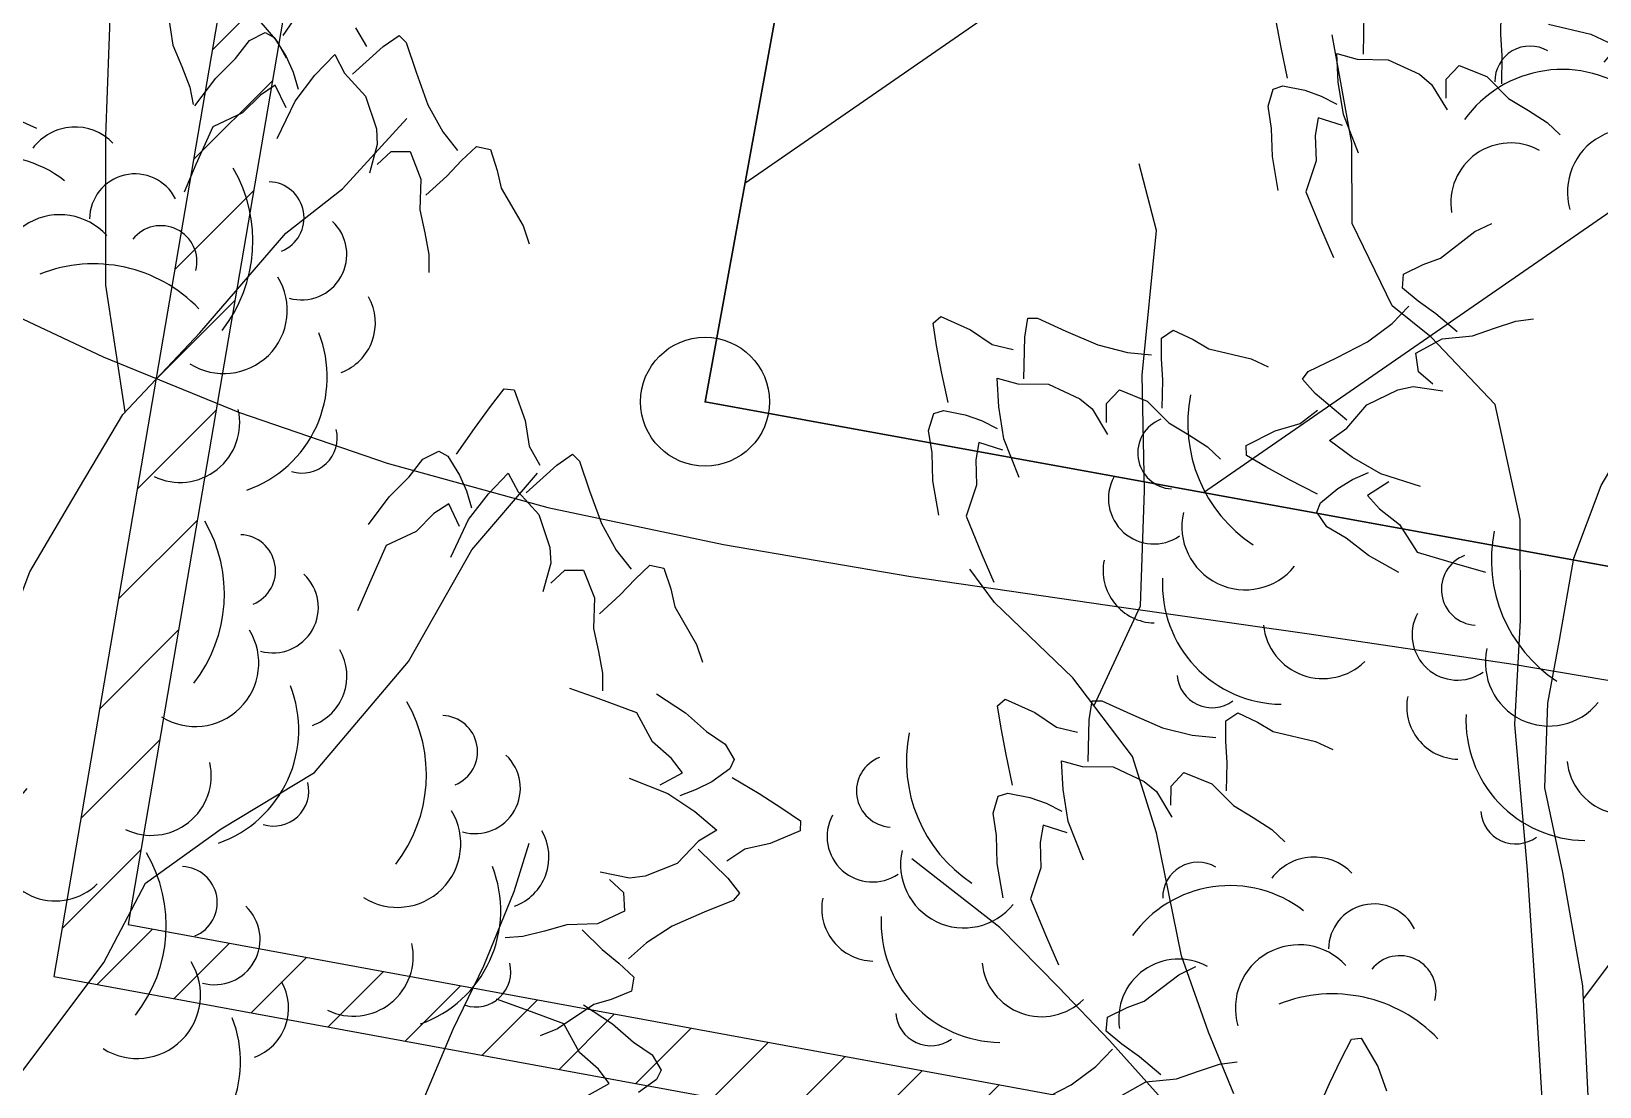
# Model space of a CAD drawing. Header units: millimetres. Extents: x 524954 to 526204, y 9523489 to 9524010.
# Drawn here: x 525939.06 to 525945.15, y 9523760.63 to 9523764.73 of the extents above; entities that cross this region are included whole.
import ezdxf

# ---------------------------------------------------------------- set-up
doc = ezdxf.new("R2010")
doc.units = ezdxf.units.MM
doc.header["$PDMODE"] = 32
doc.header["$PDSIZE"] = 0.5
doc.linetypes.add('ACAD_ISO12W100', pattern=[21, 12, -3, 0, -3, 0, -3])
for name, color, linetype in [('Arbre', 34, 'ACAD_ISO12W100'), ('Bati', 6, 'Continuous'), ('Bati_H', 1, 'Continuous'), ('Cloture', 7, 'Continuous'), ('CN_02_00', 4, 'Continuous'), ('Murs', 1, 'Continuous'), ('TopoAlt', 3, 'Continuous'), ('TOPOJIS', 7, 'Continuous')]:
    doc.layers.add(name, color=color, linetype=linetype)
doc.styles.add('Simplex 1.0', font='Simplex.shx', dxfattribs={"width": 0.99, "height": 1})

# ---------------------------------------------------------------- blocks, each defined once
blk = doc.blocks.new('TCPOINT M')
at = {"color": 0}
blk.add_point((0, 0), dxfattribs=at)
at = {"layer": 'TopoAlt', "style": 'Simplex 1.0', "width": 0.99}
blk.add_attdef('ALT', (0.15, 0.15), '', height=1, dxfattribs=at)
blk = doc.blocks.new('v088')
at = {"linetype": 'Continuous'}
for p, q in [((0.2697, 11.1929), (0.2897, 11.7219)), ((1.1882, 10.9882), (1.4374, 11.2608)), ((-0.9914, 10.8307), (-1.0686, 11.252)), ((0.2693, 10.6145), (0.2697, 11.1929)), ((0.9679, 10.8157), (1.1882, 10.9882)), ((-0.9911, 10.5198), (-0.9914, 10.8307)), ((0.6339, 10.4293), (0.9679, 10.8157)), ((-1.7492, 10.4915), (-1.8168, 10.7513)), ((0.3448, 10.1217), (0.2693, 10.6145)), ((-1.8059, 9.9306), (-1.7492, 10.4915)), ((-0.8352, 10.1996), (-0.9911, 10.5198)), ((0.3358, 10.1122), (0.6339, 10.4293)), ((-0.6834, 10.0784), (-0.8352, 10.1996)), ((0.1676, 9.8288), (0.3358, 10.1122)), ((-0.4354, 9.8162), (-0.6834, 10.0784)), ((-1.7966, 9.483), (-1.8059, 9.9306)), ((1.6901, 9.587), (1.945, 9.8846)), ((-0.339, 9.3704), (-0.4354, 9.8162)), ((-0.0246, 9.5014), (0.1676, 9.8288)), ((1.4442, 9.1527), (1.6901, 9.587)), ((-0.1306, 9.2193), (-0.0246, 9.5014)), ((-1.8121, 9.0349), (-1.7966, 9.483)), ((-0.337, 8.9787), (-0.339, 9.3704)), ((-0.1861, 8.901), (-0.1306, 9.2193)), ((-2.3783, 9.048), (-2.4742, 9.1766)), ((1.08, 8.7222), (1.4442, 9.1527)), ((-2.0737, 8.7558), (-2.3783, 9.048)), ((-1.992, 8.6473), (-1.8121, 9.0349)), ((-0.3597, 8.574), (-0.337, 8.9787)), ((-0.2308, 8.6575), (-0.1861, 8.901)), ((-1.8434, 8.4497), (-2.0737, 8.7558)), ((0.7177, 8.5032), (1.08, 8.7222)), ((-0.2426, 8.3277), (-0.2308, 8.6575)), ((-0.3105, 8.0091), (-0.3597, 8.574)), ((0.4236, 8.2918), (0.7177, 8.5032)), ((-1.7501, 8.1531), (-1.8434, 8.4497)), ((1.8546, 8.2596), (1.9129, 8.4473)), ((-0.1735, 7.9995), (-0.2426, 8.3277)), ((0.2621, 7.9837), (0.4236, 8.2918)), ((1.7363, 7.971), (1.8546, 8.2596)), ((-1.6531, 7.6763), (-1.7501, 8.1531)), ((-2.3581, 7.786), (-2.6995, 8.0525)), ((-0.2742, 7.4626), (-0.3105, 8.0091)), ((-0.0959, 7.5596), (-0.1735, 7.9995)), ((-0.0934, 7.5087), (0.2621, 7.9837)), ((1.617, 7.726), (1.7363, 7.971)), ((-2.1294, 7.5544), (-2.3581, 7.786)), ((-1.5474, 7.38), (-1.6531, 7.6763)), ((1.4808, 7.3998), (1.617, 7.726)), ((-1.9323, 7.3471), (-2.1294, 7.5544)), ((-0.0745, 7.1309), (-0.0959, 7.5596)), ((-0.2365, 6.8477), (-0.2742, 7.4626)), ((-1.4491, 7.1395), (-1.5474, 7.38)), ((-1.6648, 7.048), (-1.9323, 7.3471))]:
    blk.add_line(p, q, dxfattribs=at)
at = {"color": 3, "linetype": 'Continuous'}
for p, q in [((0.824, 11.6885), (0.9344, 11.5607)), ((0.9578, 11.583), (1.027, 11.683)), ((0.5114, 11.6644), (0.5299, 11.5465)), ((0.7732, 11.4945), (0.827, 11.5637)), ((0.827, 11.5637), (0.8886, 11.5945)), ((0.8886, 11.5945), (0.9232, 11.5753)), ((0.9232, 11.5753), (0.9693, 11.5022)), ((1.2386, 11.6137), (1.2809, 11.5407)), ((1.3463, 11.5407), (1.4079, 11.583)), ((1.4079, 11.583), (1.4348, 11.556)), ((0.5299, 11.5465), (0.5653, 11.4632)), ((0.9344, 11.5607), (0.97, 11.497)), ((0.9693, 11.5022), (0.9963, 11.4406)), ((1.0809, 11.4291), (1.1578, 11.5099)), ((1.1578, 11.5099), (1.1963, 11.4368)), ((1.2271, 11.433), (1.3463, 11.5407)), ((1.4348, 11.556), (1.4733, 11.4406)), ((0.5653, 11.4632), (0.5962, 11.3829)), ((0.6962, 11.4176), (0.7732, 11.4945)), ((0.9963, 11.4406), (1.0155, 11.3753)), ((1.4733, 11.4406), (1.5194, 11.3137)), ((0.5962, 11.3829), (0.6091, 11.3149)), ((0.6155, 11.3099), (0.6962, 11.4176)), ((0.927, 11.3906), (0.8693, 11.3522)), ((0.9693, 11.3022), (0.927, 11.3906)), ((1.004, 11.3291), (1.0809, 11.4291)), ((1.1963, 11.4368), (1.2771, 11.3483)), ((-0.9469, 11.1764), (-0.9434, 11.3371)), ((-0.4131, 11.2545), (-0.4126, 11.3334)), ((0.8693, 11.3522), (0.8001, 11.2829)), ((0.9347, 11.1829), (1.004, 11.3291)), ((1.2771, 11.3483), (1.3194, 11.2214)), ((-1.266, 11.2026), (-1.2853, 11.3054)), ((-0.2291, 11.2925), (-0.0648, 11.2537)), ((0.8001, 11.2829), (0.6847, 11.2291)), ((1.5194, 11.3137), (1.5771, 11.2099)), ((-1.2408, 11.0836), (-1.266, 11.2026)), ((-0.4079, 11.1703), (-0.4131, 11.2545)), ((-0.0648, 11.2537), (0.0014, 11.223)), ((0.6847, 11.2291), (0.6193, 11.0829)), ((1.3194, 11.2214), (1.3232, 11.1598)), ((1.5771, 11.2099), (1.6348, 11.1368)), ((-1.0503, 11.1789), (-0.9708, 11.1567)), ((-1.0444, 11.0675), (-1.0503, 11.1789)), ((-0.9708, 11.1567), (-0.851, 11.1547)), ((-0.851, 11.1547), (-0.7296, 11.0984)), ((-0.4102, 11.0614), (-0.4079, 11.1703)), ((1.3232, 11.1598), (1.2925, 11.0483)), ((1.6502, 11.0983), (1.7079, 11.1522)), ((1.7079, 11.1522), (1.7617, 11.1406)), ((1.7617, 11.1406), (1.7887, 11.0598)), ((-0.7296, 11.0984), (-0.6822, 11.0589)), ((-0.6263, 11.0061), (-0.6257, 11.0796)), ((-0.6257, 11.0796), (-0.5755, 11.1328)), ((-0.5755, 11.1328), (-0.4682, 11.0896)), ((-0.4682, 11.0896), (-0.3841, 11.005)), ((0.6193, 11.0829), (0.5731, 10.9752)), ((1.3232, 11.0829), (1.3771, 11.1329)), ((1.3771, 11.1329), (1.4502, 11.1329)), ((1.4502, 11.1329), (1.4925, 11.0252)), ((1.5925, 11.0368), (1.6502, 11.0983)), ((-1.3166, 10.9752), (-1.2967, 11.0411)), ((-1.2967, 11.0411), (-1.2589, 11.0531)), ((-1.2589, 11.0531), (-1.1741, 11.0365)), ((-1.1741, 11.0365), (-1.1109, 11.0139)), ((-1.1109, 11.0139), (-1.0501, 10.983)), ((-1.0245, 10.9429), (-1.0444, 11.0675)), ((-0.6822, 11.0589), (-0.6222, 10.96)), ((1.4925, 11.0252), (1.4886, 10.906)), ((1.5117, 10.9637), (1.5925, 11.0368)), ((1.7887, 11.0598), (1.8041, 10.9906)), ((-1.3032, 10.8885), (-1.3166, 10.9752)), ((-0.3841, 11.005), (-0.3065, 10.9583)), ((-0.3065, 10.9583), (-0.2344, 10.9114)), ((1.8041, 10.9906), (1.8887, 10.8444)), ((-1.122, 10.9292), (-1.1336, 10.8608)), ((-1.0286, 10.8992), (-1.122, 10.9292)), ((-0.9657, 10.7922), (-1.0245, 10.9429)), ((-0.2344, 10.9114), (-0.1841, 10.8638)), ((1.4886, 10.906), (1.5079, 10.8175)), ((-1.3, 10.7798), (-1.3032, 10.8885)), ((-1.1336, 10.8608), (-1.1308, 10.7629)), ((1.8887, 10.8444), (1.9118, 10.7752)), ((-1.2771, 10.6471), (-1.3, 10.7798)), ((1.5079, 10.8175), (1.5233, 10.7329)), ((-1.1308, 10.7629), (-1.1708, 10.642)), ((1.5233, 10.7329), (1.5233, 10.6636)), ((-1.1708, 10.642), (-1.1094, 10.4942)), ((-1.1094, 10.4942), (-1.0628, 10.3867)), ((-0.648, 10.3846), (-0.514, 10.4875)), ((-0.514, 10.4875), (-0.4484, 10.5194)), ((-0.7912, 10.3231), (-0.7146, 10.3603)), ((-0.7146, 10.3603), (-0.648, 10.3846)), ((-0.7957, 10.2682), (-0.7912, 10.3231)), ((-0.7348, 10.218), (-0.7957, 10.2682)), ((-0.8359, 10.1311), (-0.7709, 10.1978)), ((-0.6662, 10.1688), (-0.7348, 10.218)), ((-0.5833, 10.0982), (-0.6662, 10.1688)), ((1.7617, 10.1424), (1.8156, 10.2117)), ((1.8156, 10.2117), (1.8541, 10.2078)), ((1.8541, 10.2078), (1.8964, 10.0886)), ((-2.6162, 10.1323), (-2.587, 10.1577)), ((-2.6028, 10.0456), (-2.6162, 10.1323)), ((-2.587, 10.1577), (-2.4712, 10.1066)), ((-2.4712, 10.1066), (-2.3879, 10.0492)), ((-2.2608, 10.0773), (-2.2494, 10.1511)), ((-2.2494, 10.1511), (-2.2113, 10.1522)), ((-2.2113, 10.1522), (-2.101, 10.101)), ((-2.101, 10.101), (-1.977, 10.0475)), ((-1.7301, 10.0737), (-1.6848, 10.1049)), ((-1.6848, 10.1049), (-1.6075, 10.069)), ((-0.9313, 10.0604), (-0.8359, 10.1311)), ((-0.5231, 10.0829), (-0.4378, 10.1134)), ((-0.4378, 10.1134), (-0.3559, 10.1397)), ((-0.3559, 10.1397), (-0.2873, 10.1487)), ((1.7002, 10.0578), (1.7617, 10.1424)), ((-2.5835, 9.9428), (-2.6028, 10.0456)), ((-2.3879, 10.0492), (-2.3057, 10.0298)), ((-2.2643, 9.9167), (-2.2608, 10.0773)), ((-1.977, 10.0475), (-1.8618, 10.0181)), ((-1.7305, 9.9947), (-1.7301, 10.0737)), ((-1.6075, 10.069), (-1.5466, 10.0327)), ((-1.0512, 9.9981), (-0.9313, 10.0604)), ((-0.7431, 10.0152), (-0.6418, 10.0712)), ((-0.6418, 10.0712), (-0.5231, 10.0829)), ((1.631, 9.9578), (1.7002, 10.0578)), ((1.8964, 10.0886), (1.9118, 9.9886)), ((-1.8618, 10.0181), (-1.7691, 10.0099)), ((-1.7254, 9.9105), (-1.7305, 9.9947)), ((-1.5466, 10.0327), (-1.3822, 9.9939)), ((-1.3822, 9.9939), (-1.316, 9.9632)), ((-1.1606, 9.945), (-1.0512, 9.9981)), ((-0.7336, 9.9427), (-0.7431, 10.0152)), ((1.9118, 9.9886), (1.9541, 9.9155)), ((-2.5582, 9.8238), (-2.5835, 9.9428)), ((-2.3678, 9.9191), (-2.2883, 9.8969)), ((-2.3619, 9.8077), (-2.3678, 9.9191)), ((-1.1838, 9.9148), (-1.1606, 9.945)), ((-0.677, 9.8958), (-0.7336, 9.9427)), ((1.4463, 9.8693), (1.5002, 9.9386)), ((1.5002, 9.9386), (1.5617, 9.9693)), ((1.5617, 9.9693), (1.5963, 9.9501)), ((1.5963, 9.9501), (1.6425, 9.877)), ((2.0195, 9.9155), (2.081, 9.9578)), ((2.081, 9.9578), (2.1079, 9.9309)), ((2.1079, 9.9309), (2.1464, 9.8155)), ((-2.2883, 9.8969), (-2.1685, 9.895)), ((-2.1685, 9.895), (-2.0471, 9.8386)), ((-1.9432, 9.8199), (-1.893, 9.873)), ((-1.893, 9.873), (-1.7856, 9.8299)), ((-1.7277, 9.8016), (-1.7254, 9.9105)), ((-1.1339, 9.8592), (-1.1838, 9.9148)), ((-1.0116, 9.755), (-1.1339, 9.8592)), ((-0.9342, 9.8156), (-0.8138, 9.874)), ((-0.8138, 9.874), (-0.7533, 9.8858)), ((-0.7533, 9.8858), (-0.6387, 9.8698)), ((1.3694, 9.7924), (1.4463, 9.8693)), ((1.6425, 9.877), (1.6694, 9.8155)), ((1.7541, 9.8039), (1.831, 9.8847)), ((1.831, 9.8847), (1.8695, 9.8116)), ((1.9002, 9.8078), (2.0195, 9.9155)), ((-2.3419, 9.6831), (-2.3619, 9.8077)), ((-2.0471, 9.8386), (-1.9997, 9.7992)), ((-1.9997, 9.7992), (-1.9397, 9.7002)), ((-1.9438, 9.7464), (-1.9432, 9.8199)), ((-1.7856, 9.8299), (-1.7015, 9.7452)), ((-1.0114, 9.724), (-0.9342, 9.8156)), ((1.6694, 9.8155), (1.6887, 9.7501)), ((1.6771, 9.7039), (1.7541, 9.8039)), ((1.8695, 9.8116), (1.9502, 9.7232)), ((2.1464, 9.8155), (2.1926, 9.6885)), ((-2.634, 9.7155), (-2.6142, 9.7814)), ((-2.6142, 9.7814), (-2.5764, 9.7933)), ((-2.5764, 9.7933), (-2.4916, 9.7768)), ((-2.4916, 9.7768), (-2.4283, 9.7541)), ((-2.4283, 9.7541), (-2.3676, 9.7232)), ((-1.7015, 9.7452), (-1.624, 9.6985)), ((-1.2895, 9.7147), (-1.1923, 9.7429)), ((-1.1923, 9.7429), (-1.1254, 9.7944)), ((1.2886, 9.6847), (1.3694, 9.7924)), ((1.6002, 9.7655), (1.5425, 9.727)), ((1.6425, 9.677), (1.6002, 9.7655)), ((-2.6206, 9.6288), (-2.634, 9.7155)), ((-2.2831, 9.5325), (-2.3419, 9.6831)), ((-1.624, 9.6985), (-1.5519, 9.6516)), ((-1.4022, 9.6572), (-1.2895, 9.7147)), ((-1.0789, 9.6763), (-1.0114, 9.724)), ((-0.9888, 9.6106), (-1.0789, 9.6763)), ((1.5425, 9.727), (1.4733, 9.6578)), ((1.6079, 9.5578), (1.6771, 9.7039)), ((1.9502, 9.7232), (1.9925, 9.5962)), ((2.1926, 9.6885), (2.2503, 9.5847)), ((-2.6175, 9.52), (-2.6206, 9.6288)), ((-2.4395, 9.6694), (-2.4511, 9.6011)), ((-2.3461, 9.6395), (-2.4395, 9.6694)), ((-1.5519, 9.6516), (-1.5015, 9.6041)), ((-1.401, 9.6186), (-1.4022, 9.6572)), ((-1.3254, 9.5742), (-1.401, 9.6186)), ((1.4733, 9.6578), (1.3579, 9.6039)), ((-2.4511, 9.6011), (-2.4483, 9.5032)), ((-1.2335, 9.5242), (-1.3254, 9.5742)), ((-0.8796, 9.5473), (-0.9888, 9.6106)), ((1.3579, 9.6039), (1.2925, 9.4577)), ((1.9925, 9.5962), (1.9964, 9.5347)), ((2.2503, 9.5847), (2.308, 9.5116)), ((-2.5946, 9.3874), (-2.6175, 9.52)), ((-2.4483, 9.5032), (-2.4883, 9.3823)), ((-1.1253, 9.4685), (-1.2335, 9.5242)), ((-1.0467, 9.4905), (-0.9892, 9.5252)), ((-0.9892, 9.5252), (-0.9269, 9.5527)), ((-0.8484, 9.5165), (-0.9306, 9.463)), ((-0.7257, 9.4976), (-0.8796, 9.5473)), ((1.9964, 9.5347), (1.9656, 9.4231)), ((1.9964, 9.4577), (2.0502, 9.5077)), ((2.0502, 9.5077), (2.1233, 9.5077)), ((2.1233, 9.5077), (2.1656, 9.4)), ((2.3233, 9.4731), (2.381, 9.527)), ((2.381, 9.527), (2.4349, 9.5154)), ((2.4349, 9.5154), (2.4618, 9.4347)), ((-1.1278, 9.3984), (-1.1132, 9.4352)), ((-1.1132, 9.4352), (-1.0467, 9.4905)), ((-0.9306, 9.463), (-0.885, 9.4108)), ((1.2925, 9.4577), (1.2463, 9.35)), ((2.2657, 9.4116), (2.3233, 9.4731)), ((2.4618, 9.4347), (2.4772, 9.3654)), ((-2.4883, 9.3823), (-2.4269, 9.2344)), ((-1.0892, 9.3413), (-1.1278, 9.3984)), ((-0.885, 9.4108), (-0.8073, 9.3511)), ((2.1656, 9.4), (2.1618, 9.2808)), ((2.1849, 9.3385), (2.2657, 9.4116)), ((-1.0136, 9.2969), (-1.0892, 9.3413)), ((-0.8073, 9.3511), (-0.7389, 9.2437)), ((2.4772, 9.3654), (2.5618, 9.2193)), ((-0.9273, 9.2307), (-1.0136, 9.2969)), ((2.1618, 9.2808), (2.181, 9.1923)), ((-2.4269, 9.2344), (-2.3802, 9.1269)), ((-0.81, 9.1646), (-0.9273, 9.2307)), ((-0.7389, 9.2437), (-0.5855, 9.1979)), ((-0.5855, 9.1979), (-0.4727, 9.1661)), ((2.181, 9.1923), (2.1964, 9.1077)), ((2.5618, 9.2193), (2.5849, 9.15)), ((2.1964, 9.1077), (2.1964, 9.0385)), ((2.1801, 9.009), (2.0697, 9.0483)), ((2.3301, 8.953), (2.1801, 9.009)), ((2.4064, 9.0272), (2.519, 8.9533)), ((2.3912, 8.8412), (2.3301, 8.953)), ((2.519, 8.9533), (2.6006, 8.8814)), ((2.4646, 8.7765), (2.3912, 8.8412)), ((2.6006, 8.8814), (2.6731, 8.832)), ((2.6731, 8.832), (2.7077, 8.7725)), ((2.5067, 8.7213), (2.4646, 8.7765)), ((2.7077, 8.7725), (2.6907, 8.7368)), ((2.421, 8.6735), (2.5067, 8.7213)), ((2.6907, 8.7368), (2.6207, 8.6861)), ((2.7005, 8.7027), (2.8047, 8.6399)), ((-2.3661, 8.6466), (-2.3369, 8.6719)), ((-2.3527, 8.5599), (-2.3661, 8.6466)), ((-2.3369, 8.6719), (-2.2212, 8.6209)), ((-2.0108, 8.5916), (-1.9993, 8.6654)), ((-1.9993, 8.6654), (-1.9613, 8.6665)), ((-1.9613, 8.6665), (-1.8509, 8.6153)), ((2.2998, 8.7005), (2.4501, 8.6406)), ((2.4501, 8.6406), (2.5548, 8.5702)), ((2.5609, 8.6554), (2.4969, 8.632)), ((2.6207, 8.6861), (2.5609, 8.6554)), ((-2.2212, 8.6209), (-2.1379, 8.5634)), ((-2.0143, 8.4309), (-2.0108, 8.5916)), ((-1.8509, 8.6153), (-1.7269, 8.5617)), ((-1.4805, 8.509), (-1.4801, 8.5879)), ((-1.4801, 8.5879), (-1.4347, 8.6192)), ((-1.4347, 8.6192), (-1.3575, 8.5833)), ((-1.3575, 8.5833), (-1.2966, 8.547)), ((2.8047, 8.6399), (2.8931, 8.5838)), ((2.8931, 8.5838), (2.9656, 8.5345)), ((-2.3334, 8.4571), (-2.3527, 8.5599)), ((-2.1379, 8.5634), (-2.0557, 8.544)), ((-1.7269, 8.5617), (-1.6118, 8.5324)), ((-1.6118, 8.5324), (-1.519, 8.5242)), ((-1.2966, 8.547), (-1.1322, 8.5082)), ((2.5548, 8.5702), (2.6402, 8.4985)), ((2.9656, 8.5345), (2.9641, 8.4958)), ((-1.4754, 8.4248), (-1.4805, 8.509)), ((-1.1322, 8.5082), (-1.066, 8.4775)), ((2.6402, 8.4985), (2.5697, 8.4555)), ((2.9641, 8.4958), (2.8478, 8.4461)), ((-2.3082, 8.3381), (-2.3334, 8.4571)), ((-2.1178, 8.4334), (-2.0382, 8.4112)), ((-2.1118, 8.322), (-2.1178, 8.4334)), ((-2.0382, 8.4112), (-1.9184, 8.4092)), ((-1.9184, 8.4092), (-1.7971, 8.3529)), ((-1.4776, 8.3159), (-1.4754, 8.4248)), ((2.5697, 8.4555), (2.4865, 8.3693)), ((2.5678, 8.4245), (2.6828, 8.3123)), ((2.749, 8.4244), (2.6787, 8.3776)), ((2.8478, 8.4461), (2.749, 8.4244)), ((-1.7971, 8.3529), (-1.7497, 8.3134)), ((-1.6931, 8.3341), (-1.643, 8.3873)), ((-1.643, 8.3873), (-1.5356, 8.3441)), ((-1.5356, 8.3441), (-1.4515, 8.2595)), ((2.4865, 8.3693), (2.3625, 8.3191)), ((-2.384, 8.2298), (-2.3641, 8.2956)), ((-2.3641, 8.2956), (-2.3264, 8.3076)), ((-2.3264, 8.3076), (-2.2415, 8.291)), ((-2.2415, 8.291), (-2.1783, 8.2684)), ((-2.0919, 8.1974), (-2.1118, 8.322)), ((-1.7497, 8.3134), (-1.6897, 8.2145)), ((-1.6937, 8.2606), (-1.6931, 8.3341)), ((2.3013, 8.3113), (2.188, 8.335)), ((2.2245, 8.3065), (2.2778, 8.2559)), ((2.3625, 8.3191), (2.3013, 8.3113)), ((2.6828, 8.3123), (2.7289, 8.2536)), ((-2.3706, 8.1431), (-2.384, 8.2298)), ((-2.1783, 8.2684), (-2.1175, 8.2375)), ((-1.4515, 8.2595), (-1.374, 8.2128)), ((2.2778, 8.2559), (2.2824, 8.183)), ((2.7037, 8.225), (2.591, 8.1793)), ((2.7289, 8.2536), (2.7037, 8.225)), ((-2.1895, 8.1837), (-2.2011, 8.1153)), ((-2.0961, 8.1537), (-2.1895, 8.1837)), ((-2.0331, 8.0467), (-2.0919, 8.1974)), ((-1.374, 8.2128), (-1.3019, 8.1659)), ((-1.3019, 8.1659), (-1.2515, 8.1184)), ((2.2824, 8.183), (2.1776, 8.1339)), ((2.591, 8.1793), (2.4672, 8.1253)), ((-2.3674, 8.0343), (-2.3706, 8.1431)), ((-2.2011, 8.1153), (-2.1982, 8.0174)), ((1.9713, 8.1055), (1.8878, 8.0848)), ((2.0584, 8.1303), (1.9713, 8.1055)), ((2.1776, 8.1339), (2.0584, 8.1303)), ((2.1174, 8.1109), (2.1954, 8.0349)), ((2.4672, 8.1253), (2.3672, 8.0611)), ((-2.3445, 7.9016), (-2.3674, 8.0343)), ((1.8878, 8.0848), (1.8187, 8.0804)), ((2.1954, 8.0349), (2.2605, 7.9811)), ((2.3672, 8.0611), (2.2979, 7.9989)), ((-2.1982, 8.0174), (-2.2383, 7.8966)), ((2.2605, 7.9811), (2.3179, 7.927)), ((2.3179, 7.927), (2.3098, 7.8725)), ((-2.2383, 7.8966), (-2.1768, 7.7487)), ((2.3098, 7.8725), (2.2308, 7.8405)), ((1.8965, 7.8022), (1.7861, 7.8414)), ((2.0465, 7.7461), (1.8965, 7.8022)), ((2.1627, 7.8208), (2.0222, 7.7271)), ((2.1227, 7.8203), (2.2353, 7.7465)), ((2.2308, 7.8405), (2.1627, 7.8208)), ((-2.1768, 7.7487), (-2.1302, 7.6412)), ((2.1075, 7.6343), (2.0465, 7.7461)), ((2.2353, 7.7465), (2.3169, 7.6746)), ((2.0222, 7.7271), (1.9545, 7.6997)), ((2.3169, 7.6746), (2.3894, 7.6252)), ((-1.6632, 7.6026), (-1.5976, 7.6345)), ((2.1809, 7.5696), (2.1075, 7.6343)), ((2.3894, 7.6252), (2.424, 7.5657)), ((-1.7972, 7.4997), (-1.6632, 7.6026)), ((2.223, 7.5144), (2.1809, 7.5696)), ((2.424, 7.5657), (2.407, 7.5299)), ((-1.8638, 7.4754), (-1.7972, 7.4997)), ((2.1373, 7.4666), (2.223, 7.5144)), ((2.407, 7.5299), (2.337, 7.4793)), ((-1.9448, 7.3833), (-1.9404, 7.4382)), ((-1.9404, 7.4382), (-1.8638, 7.4754)), ((-1.8839, 7.3331), (-1.9448, 7.3833)), ((-1.985, 7.2461), (-1.9201, 7.3129)), ((-1.8154, 7.2839), (-1.8839, 7.3331)), ((-1.0336, 7.2746), (-0.9936, 7.3527)), ((-0.9936, 7.3527), (-0.9551, 7.3561)), ((-0.9551, 7.3561), (-0.8913, 7.2468)), ((-2.0805, 7.1754), (-1.985, 7.2461)), ((-1.7325, 7.2133), (-1.8154, 7.2839)), ((-1.587, 7.2285), (-1.5051, 7.2548)), ((-1.5051, 7.2548), (-1.4365, 7.2638)), ((-1.0783, 7.18), (-1.0336, 7.2746)), ((-0.8913, 7.2468), (-0.8575, 7.1514)), ((-1.8923, 7.1303), (-1.791, 7.1862)), ((-1.791, 7.1862), (-1.6722, 7.1979)), ((-1.6722, 7.1979), (-1.587, 7.2285)), ((-2.2004, 7.1132), (-2.0805, 7.1754)), ((-1.1277, 7.0688), (-1.0783, 7.18))]:
    blk.add_line(p, q, dxfattribs=at)
for centre, major_axis, start_param, end_param in [((-0.3005, 11.0717), (0.0964, 0.0964), 0.254619, 2.377018), ((0.1501, 11.0237), (0.1445, 0.1445), 6.263619, 7.998733), ((-0.1756, 10.6509), (0.3298, 0.3298), 0.12682, 1.733702), ((0.3829, 10.8698), (-0.1246, 0.1246), 4.396235, 7.060094), ((0.2754, 10.7857), (0.3995, 0.3995), 4.836335, 6.022049), ((0.8987, 10.8757), (0.099, 0.099), 4.31771, 7.031286), ((0.0911, 10.6412), (0.1741, 0.1741), 6.236163, 8.918901), ((-0.3757, 10.5998), (0.1641, 0.1641), 0.282297, 2.520721), ((0.4834, 10.7051), (-0.099, 0.099), 3.680741, 6.394318), ((1.0287, 10.7332), (-0.1246, 0.1246), 2.081137, 4.744996), ((0.2226, 10.1318), (-0.3995, 0.3995), 4.689978, 5.875693), ((0.7276, 10.5169), (-0.1741, 0.1741), 1.793126, 4.475865), ((1.1114, 10.4666), (-0.1445, 0.1445), 2.713295, 4.448408), ((0.6623, 10.2582), (-0.3298, 0.3298), 2.69514, 4.302022), ((0.5573, 10.0804), (0.1641, 0.1641), 3.478918, 5.717341), ((1.0314, 10.0206), (0.0964, 0.0964), 3.62262, 5.745019), ((-1.0632, 9.7428), (0.3995, 0.3995), 2.158504, 3.344219), ((-1.6825, 9.6282), (-0.099, 0.099), -0.421529, 2.292047), ((0.1648, 9.4153), (0.3995, 0.3995), 4.836335, 6.022049), ((0.7881, 9.5054), (-0.099, 0.099), 2.746913, 5.46049), ((-1.7599, 9.4514), (-0.1246, 0.1246), 0.293965, 2.957824), ((0.9181, 9.3628), (0.1246, 0.1246), 3.651933, 6.315792), ((-1.4053, 9.3432), (0.1741, 0.1741), 2.133893, 4.816631), ((0.1148, 9.2139), (-0.3995, 0.3995), 0.587708, 1.773422), ((0.617, 9.1466), (-0.1741, 0.1741), 1.793126, 4.475865), ((-1.7527, 9.1724), (-0.1445, 0.1445), 0.590553, 2.325666), ((-0.5045, 9.0993), (0.099, 0.099), 1.149268, 3.862844), ((1.0008, 9.0963), (-0.1445, 0.1445), 2.713295, 4.448408), ((-1.2605, 9.1191), (0.3298, 0.3298), 2.307735, 3.914618), ((-0.5819, 8.9225), (0.1246, 0.1246), 1.864761, 4.52862), ((0.5518, 8.8878), (-0.3298, 0.3298), 2.69514, 4.302022), ((-1.1039, 8.9843), (0.1641, 0.1641), 2.463212, 4.701636), ((0.9486, 8.7133), (-0.3995, 0.3995), 3.265538, 4.451253), ((1.5719, 8.8034), (0.099, 0.099), 4.31771, 7.031286), ((-0.2273, 8.8143), (0.1741, 0.1741), 2.133893, 4.816631), ((-1.5338, 8.7756), (0.0964, 0.0964), 2.435534, 4.557933), ((1.7019, 8.6608), (0.1246, 0.1246), 3.651933, 6.315792), ((0.4467, 8.71), (-0.1641, 0.1641), 1.908121, 4.146545), ((-0.5746, 8.6435), (0.1445, 0.1445), 2.161349, 3.896462), ((0.9208, 8.6502), (0.0964, 0.0964), 3.62262, 5.745019), ((-0.0825, 8.5902), (0.3298, 0.3298), 2.307735, 3.914618), ((-2.1547, 8.4302), (0.3995, 0.3995), 2.158504, 3.344219), ((1.4008, 8.4446), (0.1741, 0.1741), 3.363922, 6.046661), ((1.7845, 8.3943), (-0.1445, 0.1445), 2.713295, 4.448408), ((-2.774, 8.3155), (-0.099, 0.099), -0.421529, 2.292047), ((0.0741, 8.4554), (0.1641, 0.1641), 2.463212, 4.701636), ((-0.0612, 8.1267), (-0.3995, 0.3995), 3.265538, 4.451253), ((0.5622, 8.2168), (0.099, 0.099), 4.31771, 7.031286), ((1.3355, 8.1858), (-0.3298, 0.3298), 2.69514, 4.302022), ((-2.8514, 8.1388), (-0.1246, 0.1246), 0.293965, 2.957824), ((-0.3558, 8.2467), (0.0964, 0.0964), 2.435534, 4.557933), ((0.6922, 8.0742), (-0.1246, 0.1246), 2.081137, 4.744996), ((-2.4968, 8.0306), (0.1741, 0.1741), 2.133893, 4.816631), ((-1.5891, 7.9031), (0.0964, 0.0964), 0.254619, 2.377018), ((-1.1385, 7.8551), (-0.1445, 0.1445), 4.692823, 6.427936), ((1.2305, 8.008), (0.1641, 0.1641), 3.478918, 5.717341), ((0.391, 7.858), (0.1741, 0.1741), 3.363922, 6.046661), ((1.7045, 7.9482), (-0.0964, 0.0964), 2.051824, 4.174223), ((-1.4642, 7.4823), (0.3298, 0.3298), 0.12682, 1.733702), ((-2.8441, 7.8598), (-0.1445, 0.1445), 0.590553, 2.325666), ((-0.9057, 7.7012), (0.1246, 0.1246), 5.967031, 8.63089), ((0.7748, 7.8077), (-0.1445, 0.1445), 2.713295, 4.448408), ((-2.352, 7.8064), (0.3298, 0.3298), 2.307735, 3.914618), ((-1.1975, 7.4726), (-0.1741, 0.1741), 4.665366, 7.348105), ((0.3258, 7.5992), (0.3298, 0.3298), 4.265936, 5.872819), ((-1.6643, 7.4312), (-0.1641, 0.1641), -1.288499, 0.949924), ((-0.8052, 7.5365), (-0.099, 0.099), 3.680741, 6.394318), ((-2.1954, 7.6717), (0.1641, 0.1641), 2.463212, 4.701636), ((-1.0661, 6.9632), (-0.3995, 0.3995), 4.689978, 5.875693), ((-2.6253, 7.463), (0.0964, 0.0964), 2.435534, 4.557933)]:
    blk.add_ellipse(centre, major_axis=major_axis, ratio=1, start_param=start_param, end_param=end_param, dxfattribs=at)

msp = doc.modelspace()

# ---------------------------------------------------------------- hatches: boundary and pattern name
at = {"layer": 'Bati_H'}
h = msp.add_hatch(dxfattribs=at)
h.set_pattern_fill('_U', color=256, scale=2, angle=214.66822, style=0, pattern_type=0)
h.set_pattern_definition([(214.668219253, (0, 0), (1.13764682022, -1.6449193635), [])])
h.paths.add_polyline_path([(525955.4602, 9523760.781), (525941.676, 9523763.2939), (525944.009, 9523776.0913), (525956.0419, 9523773.8976), (525955.7484, 9523772.2877), (525957.4997, 9523771.9685), (525957.4997, 9523771.9685)])
at = {"layer": 'Murs'}
h = msp.add_hatch(dxfattribs=at)
h.set_pattern_fill('_U', color=256, scale=0.25, angle=45, style=0, pattern_type=0)
h.set_pattern_definition([(45, (0, 0), (-0.1767766952966, 0.1767766952966), [])])
h.paths.add_polyline_path([(525943.4966, 9523786.4985), (525939.15, 9523761.0624), (525959.5224, 9523757.3125), (525960.6242, 9523764.4308), (525961.4652, 9523772.1982), (525963.0289, 9523784.1466)])
h.paths.add_polyline_path([(525943.7029, 9523786.2219), (525939.438, 9523761.2636), (525959.3147, 9523757.605), (525960.3763, 9523764.4634), (525961.217, 9523772.2278), (525962.7482, 9523783.9286)], flags=0)

# ---------------------------------------------------------------- linework, layer by layer
at = {"layer": 'Bati', "flags": 128}
msp.add_lwpolyline([(525955.4602, 9523760.781), (525941.676, 9523763.2939), (525944.009, 9523776.0913), (525956.0419, 9523773.8976), (525955.7484, 9523772.2877), (525957.4997, 9523771.9685), (525957.4997, 9523771.9685)], close=True, dxfattribs=at)
at = {"layer": 'Cloture', "flags": 128}
for points in [[(525943.4966, 9523786.4985), (525939.15, 9523761.0624), (525959.5224, 9523757.3125), (525960.6242, 9523764.4308), (525961.4652, 9523772.1982), (525963.0289, 9523784.1466)], [(525943.7029, 9523786.2219), (525939.438, 9523761.2636), (525959.3147, 9523757.605), (525960.3763, 9523764.4634), (525961.217, 9523772.2278), (525962.7482, 9523783.9286)]]:
    msp.add_lwpolyline(points, close=True, dxfattribs=at)
msp.add_lwpolyline([(525956.0419, 9523773.8976), (525944.009, 9523776.0913), (525941.676, 9523763.2939), (525955.4602, 9523760.781), (525957.4997, 9523771.9685), (525955.7484, 9523772.2877), (525956.0419, 9523773.8976)], dxfattribs=at)
at = {"layer": 'CN_02_00', "elevation": 292, "flags": 128}
msp.add_lwpolyline([(525936.6492, 9523764.9095), (525937.0802, 9523764.6767), (525937.5079, 9523764.4349), (525937.9399, 9523764.1882), (525938.3842, 9523763.9416), (525938.8486, 9523763.7), (525939.3411, 9523763.4684), (525939.8697, 9523763.2518), (525940.4422, 9523763.0552), (525941.0666, 9523762.8835), (525941.7474, 9523762.7393), (525942.4751, 9523762.6157), (525943.237, 9523762.5035), (525944.0201, 9523762.3931), (525944.8117, 9523762.2755), (525945.5989, 9523762.1412)], dxfattribs=at)

# ---------------------------------------------------------------- block references
at = {"layer": 'Arbre'}
for p in [(525945.1774, 9523753.4666), (525939.0814, 9523753.1323)]:
    msp.add_blockref('v088', p, dxfattribs=at)
at = {"layer": 'TOPOJIS'}
msp.add_blockref('TCPOINT M', (525941.676, 9523763.2939), dxfattribs=at)

doc.saveas('drawing.dxf')
